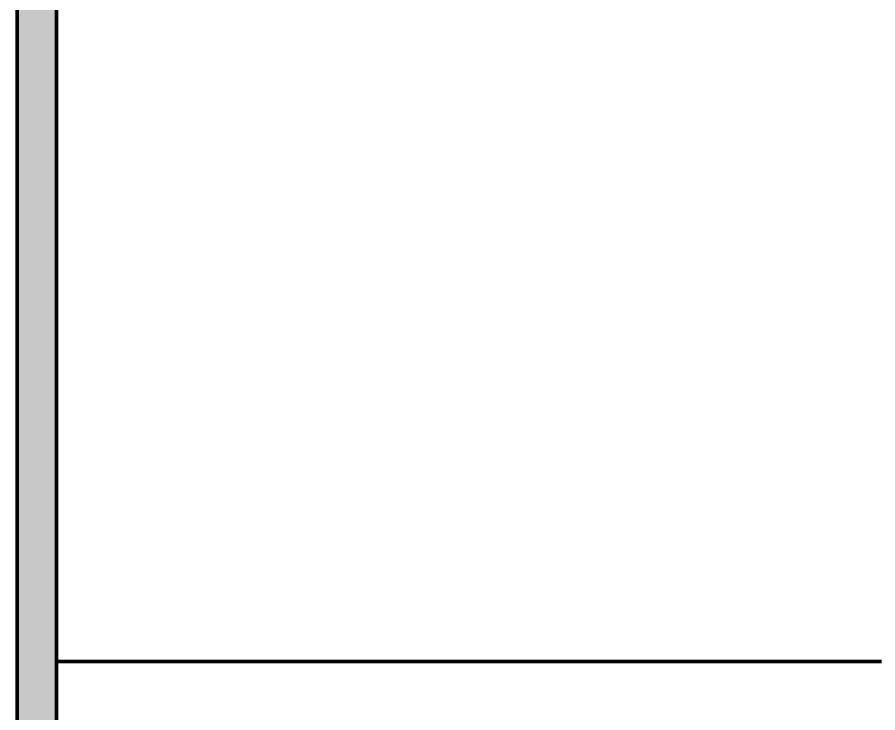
# Model space of a CAD drawing. Header units: millimetres. Extents: x 0 to 594, y 0 to 420.
# Drawn here: x 86.75 to 103.23, y 348.42 to 361.74 of the extents above; entities that cross this region are included whole.
import ezdxf

# ---------------------------------------------------------------- set-up
doc = ezdxf.new("R2010")
doc.units = ezdxf.units.MM
for name, color, linetype, lineweight in [('01-VISIBLE', 7, 'CONTINUOUS', 50), ('04-COTA', 3, 'CONTINUOUS', 25), ('05-RAYADO', 8, 'CONTINUOUS', 25)]:
    doc.layers.add(name, color=color, linetype=linetype, lineweight=lineweight)
doc.styles.add('ISO3098', font='isocpeur.ttf')
doc.dimstyles.new('FLAMA-ISO', dxfattribs={"dimtxt": 3.5, "dimasz": 3, "dimexe": 2, "dimexo": 1, "dimgap": 1, "dimtad": 1, "dimdec": 1, "dimtxsty": 'ISO3098', "dimcen": 2.5, "dimclrd": 3, "dimclre": 3, "dimclrt": 3, "dimazin": 3, "dimtfac": 1, "dimtmove": 0, "dimatfit": 3, "dimlwd": 25, "dimlwe": 25})

msp = doc.modelspace()

# ---------------------------------------------------------------- hatches: boundary and pattern name
at = {"layer": '05-RAYADO'}
h = msp.add_hatch(color=7, dxfattribs=at)
h.dxf.hatch_style = 1
h.paths.add_polyline_path([(86.75, 373.345), (87.5, 373.345), (87.5, 49.755), (86.75, 49.755)])

# ---------------------------------------------------------------- linework, layer by layer
at = {"layer": '01-VISIBLE'}
for p, q in [((86.75, 49.755), (86.75, 373.345)), ((87.5, 49.755), (87.5, 373.345))]:
    msp.add_line(p, q, dxfattribs=at)
msp.add_lwpolyline([(103.302, 349.405), (103.151, 349.405), (103.001, 349.405), (102.85, 349.405), (102.7, 349.405), (102.55, 349.405), (102.399, 349.405), (102.249, 349.405), (102.098, 349.405), (101.948, 349.405), (101.797, 349.405), (101.647, 349.405), (101.496, 349.405), (101.346, 349.405), (101.195, 349.405), (101.045, 349.405), (100.894, 349.405), (100.744, 349.405), (100.593, 349.405), (100.443, 349.405), (100.292, 349.405), (100.142, 349.405), (99.991, 349.405), (99.841, 349.405), (99.69, 349.405), (99.54, 349.405), (99.389, 349.405), (99.239, 349.405), (99.088, 349.405), (98.938, 349.405), (98.787, 349.405), (98.637, 349.405), (98.486, 349.405), (98.336, 349.405), (98.185, 349.405), (98.035, 349.405), (97.884, 349.405), (97.734, 349.405), (97.583, 349.405), (97.433, 349.405), (97.282, 349.405), (97.132, 349.405), (96.981, 349.405), (96.831, 349.405), (96.68, 349.405), (96.53, 349.405), (96.379, 349.405), (96.229, 349.405), (96.078, 349.405), (95.928, 349.405), (95.777, 349.405), (95.627, 349.405), (95.476, 349.405), (95.326, 349.405), (95.175, 349.405), (95.025, 349.405), (94.874, 349.405), (94.724, 349.405), (94.573, 349.405), (94.423, 349.405), (94.272, 349.405), (94.122, 349.405), (93.971, 349.405), (93.821, 349.405), (93.67, 349.405), (93.52, 349.405), (93.369, 349.405), (93.219, 349.405), (93.068, 349.405), (92.918, 349.405), (92.767, 349.405), (92.617, 349.405), (92.466, 349.405), (92.316, 349.405), (92.165, 349.405), (92.015, 349.405), (91.864, 349.405), (91.714, 349.405), (91.563, 349.405), (91.413, 349.405), (91.262, 349.405), (91.112, 349.405), (90.961, 349.405), (90.811, 349.405), (90.66, 349.405), (90.51, 349.405), (90.359, 349.405), (90.209, 349.405), (90.058, 349.405), (89.908, 349.405), (89.757, 349.405), (89.607, 349.405), (89.456, 349.405), (89.306, 349.405), (89.155, 349.405), (89.005, 349.405), (88.854, 349.405), (88.704, 349.405), (88.553, 349.405), (88.403, 349.405), (88.252, 349.405), (88.102, 349.405), (87.951, 349.405), (87.801, 349.405), (87.65, 349.405), (87.5, 349.405)], dxfattribs=at)

# ---------------------------------------------------------------- dimensions: what is measured, and where the dimension line sits
at = {"layer": '04-COTA'}
for base, p1 in [((142, 34.655), (120, 34.655)), ((131, 349.405), (120, 349.405))]:
    msp.add_linear_dim(base=base, p1=p1, p2=(93, 379.345), angle=90, dimstyle='FLAMA-ISO', override={"dimlfac": 2}, dxfattribs=at).render()

doc.saveas('drawing.dxf')
